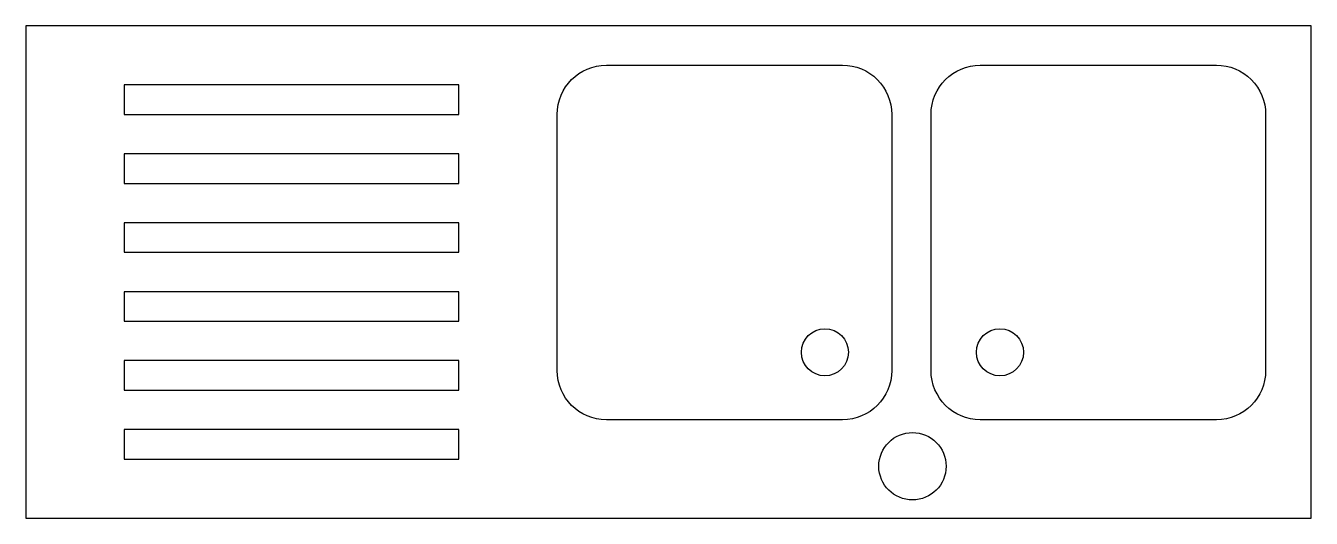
# Model space of a CAD drawing. Extents: x 15.23 to 16.53, y 33.92 to 34.42.
import ezdxf

# ---------------------------------------------------------------- set-up
doc = ezdxf.new("R2010")
doc.units = 0
doc.header["$LTSCALE"] = 0.5
doc.header["$MEASUREMENT"] = 0
doc.layers.get('0').update_dxf_attribs({"linetype": 'CONTINUOUS'})

# ---------------------------------------------------------------- blocks, each defined once
blk = doc.blocks.new('S-1')
for points in [[(0, 0), (1.3064, 0), (1.3064, 0.5), (0, 0.5)], [(0.1, 0.41), (0.44, 0.41), (0.44, 0.44), (0.1, 0.44)], [(0.1, 0.34), (0.44, 0.34), (0.44, 0.37), (0.1, 0.37)], [(0.1, 0.27), (0.44, 0.27), (0.44, 0.3), (0.1, 0.3)], [(0.1, 0.2), (0.44, 0.2), (0.44, 0.23), (0.1, 0.23)], [(0.1, 0.13), (0.44, 0.13), (0.44, 0.16), (0.1, 0.16)], [(0.1, 0.06), (0.44, 0.06), (0.44, 0.09), (0.1, 0.09)]]:
    blk.add_lwpolyline(points, close=True)
for points in [[(0.54, 0.15), (0.54, 0.41, -0.414204), (0.59, 0.46), (0.83, 0.46, -0.414225), (0.88, 0.41), (0.88, 0.15, -0.4142), (0.83, 0.1), (0.59, 0.1, -0.414209), (0.54, 0.15, -2.984935)], [(0.92, 0.15), (0.92, 0.41, -0.414204), (0.97, 0.46), (1.21, 0.46, -0.414225), (1.26, 0.41), (1.26, 0.15, -0.4142), (1.21, 0.1), (0.97, 0.1, -0.414209), (0.92, 0.15, -2.984935)]]:
    blk.add_lwpolyline(points, format="xyb")
for centre, radius in [((0.8121, 0.1685), 0.0239), ((0.99, 0.1685), 0.0239), ((0.9011, 0.0528), 0.0342)]:
    blk.add_circle(centre, radius)

msp = doc.modelspace()

# ---------------------------------------------------------------- block references
msp.add_blockref('S-1', (15.2276, 33.9227))

doc.saveas('drawing.dxf')
